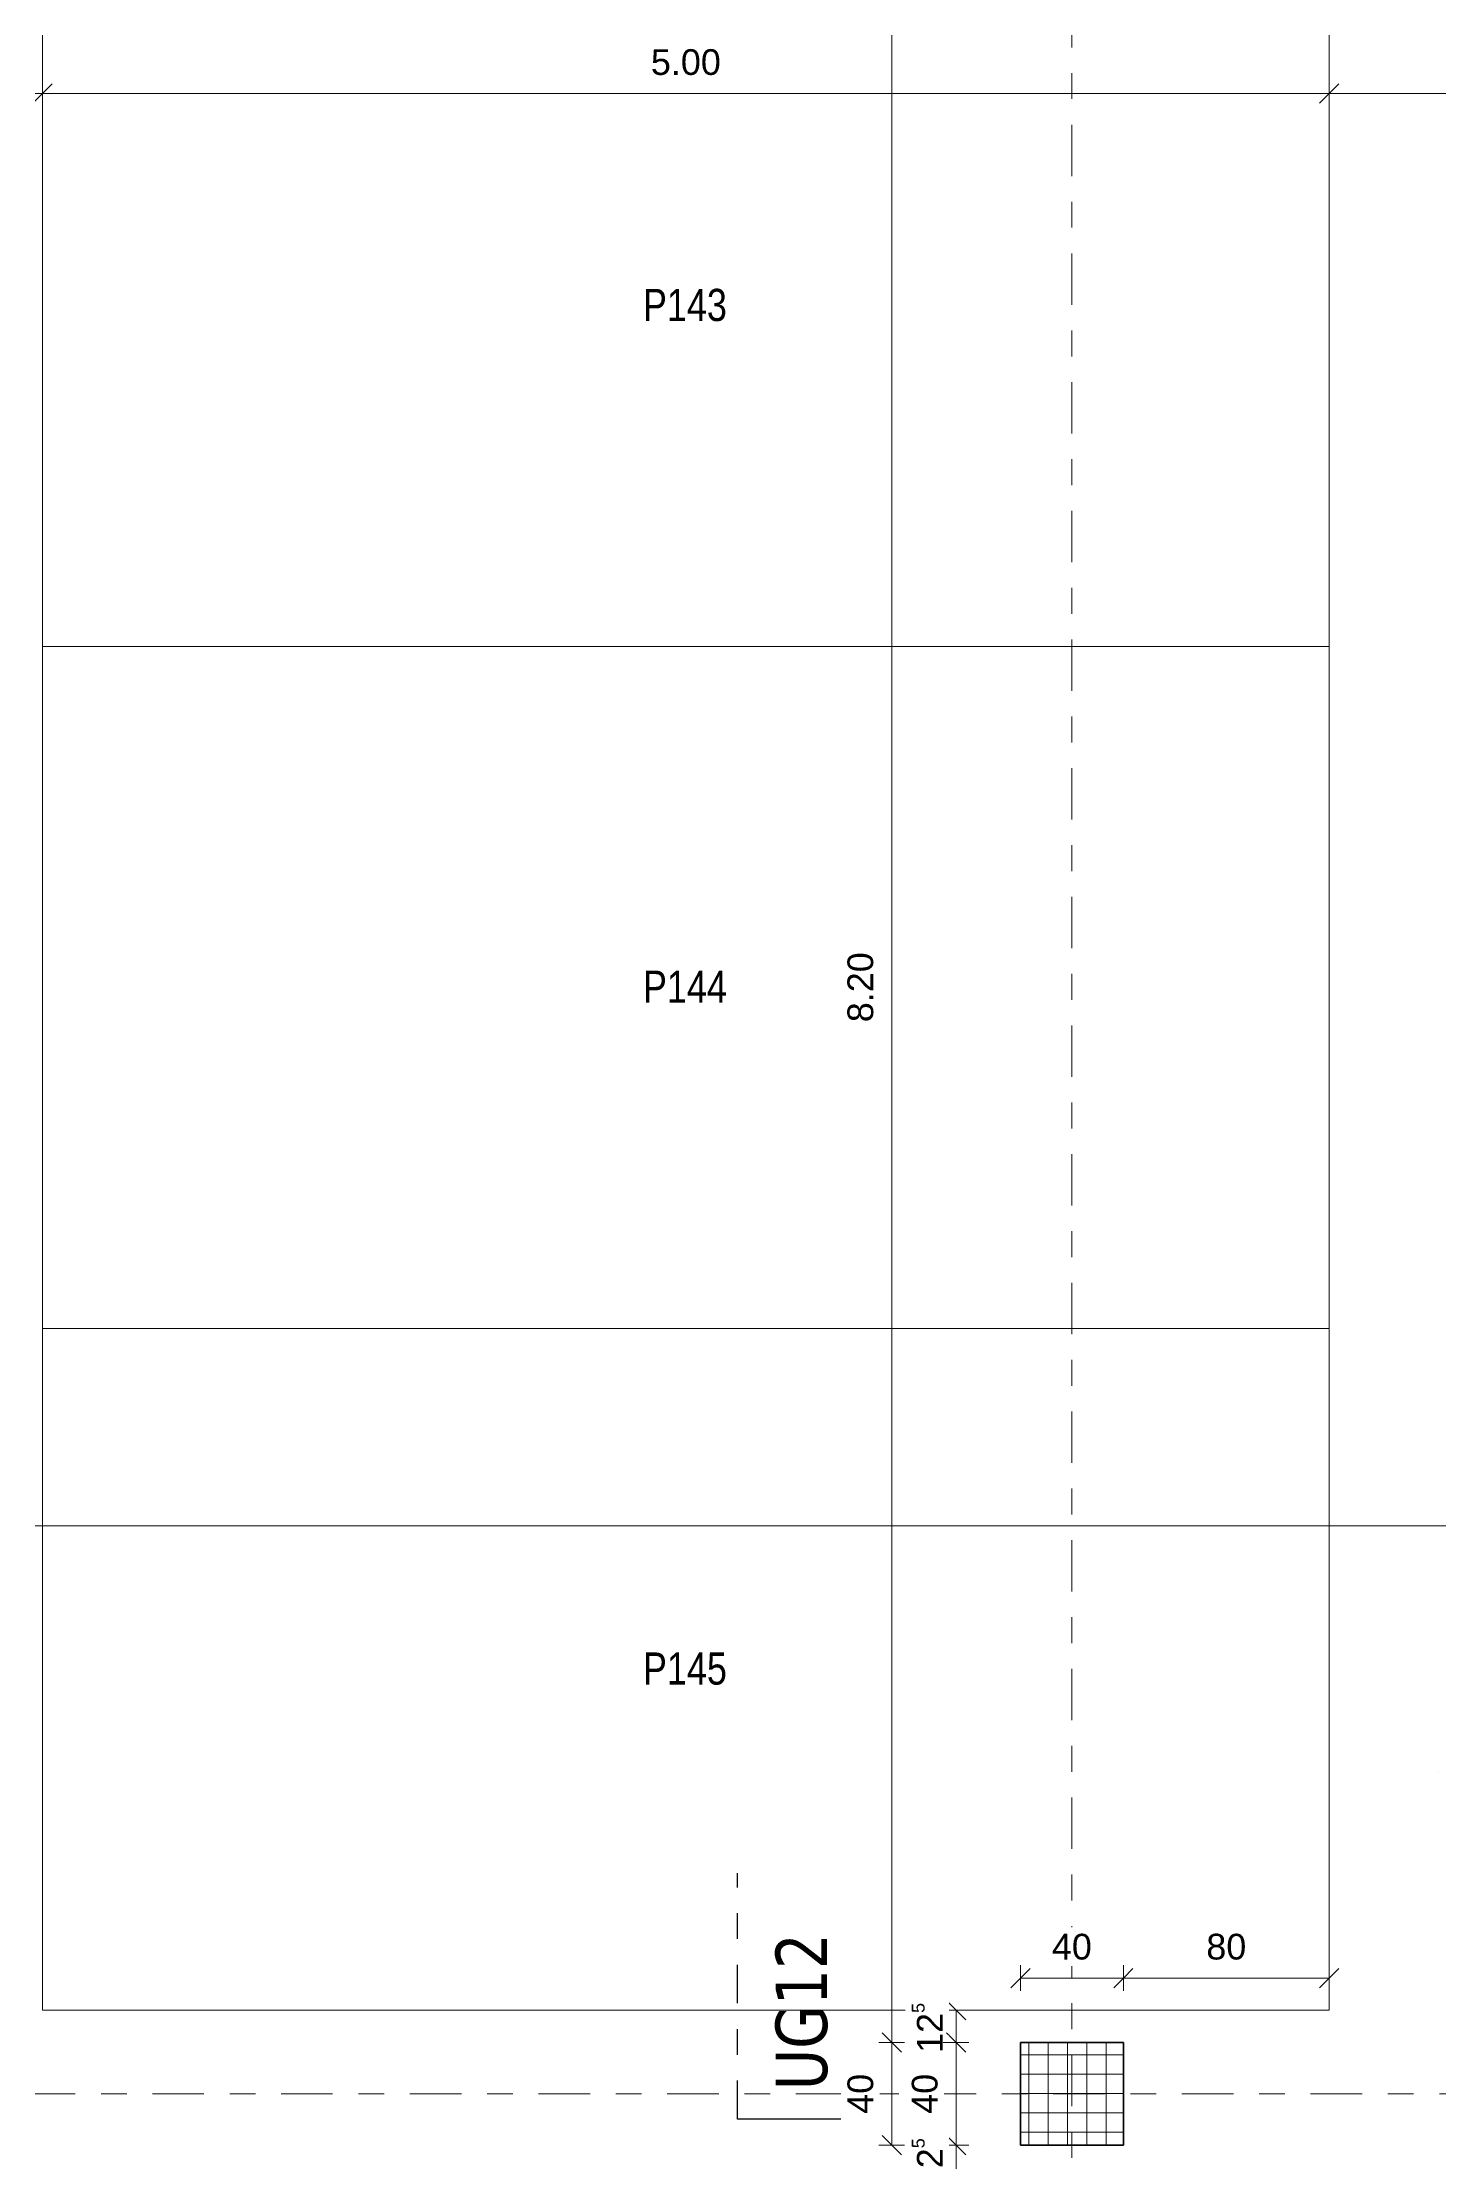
# Model space of a CAD drawing. Header units: metres. Extents: x -85.4 to -16.9, y -4 to 38.1.
# Drawn here: x -62.71 to -57.28, y 3.71 to 11.95 of the extents above; entities that cross this region are included whole.
import ezdxf

# ---------------------------------------------------------------- set-up
doc = ezdxf.new("R2010")
doc.units = ezdxf.units.M
for name, pattern in [('_Rasterlinie_', [0.375, 0.2, -0.05, 0.075, -0.05]), ('_Schnittlinie_', [0.3, 0.15, -0.05, 0.05, -0.05]), ('Strichpunkt - Weit', [0.5, 0.2, -0.15, 0, -0.15])]:
    doc.linetypes.add(name, pattern=pattern)
for name, color, linetype, lineweight in [('A-____-____-DIMS', 7, 'Continuous', 5), ('A-____-____-DIMS-50', 7, 'Continuous', 5), ('A-FLOR-____-OTLN', 7, 'Continuous', 9), ('A-GENM-____-OTLN', 7, 'Continuous', 9), ('C-PRKG-____-IDEN', 7, 'Continuous', 5), ('C-PRKG-____-OTLN', 7, 'Continuous', 9), ('S-COLS-____-MCUT', 7, 'Continuous', 35), ('S-COLS-____-OTLN', 7, 'Continuous', 9), ('S-GRID-____-OTLN', 7, 'Continuous', 5)]:
    doc.layers.add(name, color=color, linetype=linetype, lineweight=lineweight)
doc.layers.add('G-____-____-SYMB', color=7, linetype='Strichpunkt - Weit', lineweight=5, true_color=0x008080)
doc.styles.add('Arial_2', font='arial.ttf', dxfattribs={"height": 0.1})
doc.styles.add('Arial_3', font='arial.ttf', dxfattribs={"width": 0.8, "height": 0.125})
doc.styles.add('Verdana', font='verdana.ttf', dxfattribs={"width": 0.8, "height": 0.2})
doc.dimstyles.new('SUB_Rohbau_fein', dxfattribs={"dimscale": 0.3048, "dimtxt": 0.102026, "dimasz": 0.246063, "dimexe": 0.164042, "dimexo": 0.0625, "dimgap": 0.123031, "dimtad": 1, "dimrnd": 0.005, "dimzin": 0, "dimdsep": 46, "dimtxsty": 'Arial_2', "dimblk1": 'OBLIQUE', "dimblk2": 'OBLIQUE', "dimsah": 1, "dimcen": 0.09, "dimazin": 0, "dimtfac": 1, "dimtdec": 4, "dimtix": 1, "dimtmove": 0, "dimatfit": 3, "dimfxl": 0.164042, "dimfxlon": 1, "dimtvp": 1, "dimtfill": 1, "dimtolj": 1, "dimtzin": 0, "dimarcsym": 2})
doc.dimstyles.new('SUB_Rohbau_fein_2', dxfattribs={"dimscale": 0.3048, "dimtxt": 0.102026, "dimasz": 0.246063, "dimexe": 0.164042, "dimexo": 0.0625, "dimgap": 0.123031, "dimtad": 1, "dimdec": 1, "dimlfac": 100, "dimrnd": 0.5, "dimdsep": 46, "dimtxsty": 'Arial_2', "dimblk1": 'OBLIQUE', "dimblk2": 'OBLIQUE', "dimsah": 1, "dimcen": 0.09, "dimazin": 0, "dimtfac": 1, "dimtdec": 4, "dimtix": 1, "dimtmove": 0, "dimatfit": 3, "dimfxl": 0.164042, "dimfxlon": 1, "dimtvp": 1, "dimtfill": 1, "dimtolj": 1, "dimtzin": 0, "dimarcsym": 2})

# ---------------------------------------------------------------- blocks, each defined once
blk = doc.blocks.new('PP_Parkplatz - 2650 x 5000-V6--01_UG_OK_FFB_AF_lo')
at = {"layer": 'C-PRKG-____-OTLN', "color": 253, "true_color": 0x999999}
for p, q in [((-62.708, 12.25), (-67.708, 12.25)), ((-67.708, 12.25), (-67.708, 9.6005)), ((-67.708, 12.25), (-67.708, 12.25)), ((-62.708, 9.6005), (-62.708, 12.25)), ((-62.708, 12.25), (-62.708, 12.25)), ((-67.708, 9.6005), (-62.708, 9.6005)), ((-67.708, 9.6005), (-67.708, 9.6005)), ((-62.708, 9.6005), (-62.708, 9.6005))]:
    blk.add_line(p, q, dxfattribs=at)
blk = doc.blocks.new('PP_Parkplatz - 2650 x 5000-V10--01_UG_OK_FFB_AF_lo')
at = {"layer": 'C-PRKG-____-OTLN', "color": 253, "true_color": 0x999999}
for p, q in [((-52.708, 24.151), (-47.708, 24.151)), ((-52.708, 24.151), (-52.708, 21.5016)), ((-52.708, 24.151), (-52.708, 21.5016)), ((-47.708, 24.151), (-52.708, 24.151)), ((-52.708, 24.151), (-47.708, 24.151)), ((-52.708, 21.5016), (-52.708, 24.151)), ((-52.708, 24.151), (-52.708, 24.151)), ((-47.708, 24.151), (-47.708, 21.5016)), ((-47.708, 21.5016), (-47.708, 24.151)), ((-47.708, 24.151), (-47.708, 21.5016)), ((-47.708, 24.151), (-47.708, 24.151)), ((-52.708, 21.5016), (-47.708, 21.5016)), ((-52.708, 21.5016), (-47.708, 21.5016)), ((-47.708, 21.5016), (-52.708, 21.5016)), ((-52.708, 21.5016), (-52.708, 21.5016)), ((-47.708, 21.5016), (-47.708, 21.5016))]:
    blk.add_line(p, q, dxfattribs=at)
blk = doc.blocks.new('Schnitt - Name _Anfang-23756349--01_UG_OK_FFB_AF_lo')
at = {"layer": 'G-____-____-SYMB', "color": 1, "linetype": 'Continuous', "lineweight": 30, "true_color": 0xff0000}
blk.add_line((0, 0.00843), (0, 0), dxfattribs=at)
blk = doc.blocks.new('DIMBLOCK173--01_UG_OK_FFB_AF_lo')
at = {"layer": 'A-____-____-DIMS-50'}
for p, q in [((-59.158, 4.3016), (-59.208, 4.3016)), ((-59.158, 4.3016), (-59.1955, 4.3391)), ((-59.158, 4.3016), (-59.158, 4.1766)), ((-59.158, 4.3016), (-59.1205, 4.2641)), ((-59.158, 4.3016), (-59.108, 4.3016)), ((-59.158, 4.1766), (-59.1955, 4.2141)), ((-59.158, 4.1766), (-59.208, 4.1766)), ((-59.158, 4.1766), (-59.1205, 4.1391)), ((-59.158, 4.1766), (-59.108, 4.1766))]:
    blk.add_line(p, q, dxfattribs=at)
at = {"layer": 'A-____-____-DIMS-50', "color": 0, "insert": (-59.33, 4.1355), "char_height": 0.1, "width": 0.248525, "attachment_point": 1, "rotation": 90, "line_spacing_factor": 0.941778, "style": 'Arial_2', "bg_fill": 3, "box_fill_scale": 1.25, "bg_fill_color": 256, "bg_fill_true_color": 13158600, "bg_fill_transparency": 0}
blk.add_mtext('12\\A2\\H0.5x;\\S5^  ;\\H2x;', dxfattribs=at)
blk = doc.blocks.new('_Oblique')
at = {"color": 0, "linetype": 'ByBlock', "lineweight": -2}
blk.add_line((-0.5, -0.5), (0.5, 0.5), dxfattribs=at)
blk = doc.blocks.new('DIMBLOCK174--01_UG_OK_FFB_AF_lo')
at = {"layer": 'A-____-____-DIMS-50'}
for p, q in [((-59.158, 4.1766), (-59.1955, 4.2141)), ((-59.158, 4.1766), (-59.208, 4.1766)), ((-59.158, 4.1766), (-59.158, 3.7766)), ((-59.158, 4.1766), (-59.1205, 4.1391)), ((-59.158, 4.1766), (-59.108, 4.1766)), ((-59.158, 3.7766), (-59.1955, 3.8141)), ((-59.158, 3.7766), (-59.208, 3.7766)), ((-59.158, 3.7766), (-59.1205, 3.7391)), ((-59.158, 3.7766), (-59.108, 3.7766))]:
    blk.add_line(p, q, dxfattribs=at)
at = {"layer": 'A-____-____-DIMS-50', "color": 0, "insert": (-59.33, 3.899), "char_height": 0.1, "width": 0.186088, "attachment_point": 1, "rotation": 90, "line_spacing_factor": 0.941778, "style": 'Arial_2', "bg_fill": 3, "box_fill_scale": 1.25, "bg_fill_color": 256, "bg_fill_true_color": 13158600, "bg_fill_transparency": 0}
blk.add_mtext('40', dxfattribs=at)
blk = doc.blocks.new('DIMBLOCK175--01_UG_OK_FFB_AF_lo')
at = {"layer": 'A-____-____-DIMS-50'}
for p, q in [((-59.158, 3.7766), (-59.1955, 3.8141)), ((-59.158, 3.7766), (-59.208, 3.7766)), ((-59.158, 3.7766), (-59.158, 3.6499)), ((-59.158, 3.7766), (-59.1205, 3.7391)), ((-59.158, 3.7766), (-59.108, 3.7766)), ((-59.158, 3.6499), (-59.208, 3.6499)), ((-59.158, 3.6499), (-59.1955, 3.6874)), ((-59.158, 3.6499), (-59.1205, 3.6124)), ((-59.158, 3.6499), (-59.108, 3.6499))]:
    blk.add_line(p, q, dxfattribs=at)
at = {"layer": 'A-____-____-DIMS-50', "color": 0, "insert": (-59.33, 3.6097), "char_height": 0.1, "width": 0.248525, "attachment_point": 1, "rotation": 90, "line_spacing_factor": 0.941778, "style": 'Arial_2', "bg_fill": 3, "box_fill_scale": 1.25, "bg_fill_color": 256, "bg_fill_true_color": 13158600, "bg_fill_transparency": 0}
blk.add_mtext('12\\A2\\H0.5x;\\S5^  ;\\H2x;', dxfattribs=at)
blk = doc.blocks.new('DIMBLOCK176--01_UG_OK_FFB_AF_lo')
at = {"layer": 'A-____-____-DIMS-50'}
for p, q in [((-58.908, 4.4266), (-58.908, 4.4766)), ((-58.908, 4.4266), (-58.8705, 4.4641)), ((-58.508, 4.4266), (-58.508, 4.4766)), ((-58.508, 4.4266), (-58.4705, 4.4641)), ((-58.908, 4.4266), (-58.9455, 4.3891)), ((-58.908, 4.4266), (-58.508, 4.4266)), ((-58.908, 4.4266), (-58.908, 4.3766)), ((-58.508, 4.4266), (-58.5455, 4.3891)), ((-58.508, 4.4266), (-58.508, 4.3766))]:
    blk.add_line(p, q, dxfattribs=at)
at = {"layer": 'A-____-____-DIMS-50', "color": 0, "insert": (-58.7856, 4.5986), "char_height": 0.1, "width": 0.186088, "attachment_point": 1, "line_spacing_factor": 0.941778, "style": 'Arial_2', "bg_fill": 3, "box_fill_scale": 1.25, "bg_fill_color": 256, "bg_fill_true_color": 13158600, "bg_fill_transparency": 0}
blk.add_mtext('40', dxfattribs=at)
blk = doc.blocks.new('DIMBLOCK177--01_UG_OK_FFB_AF_lo')
at = {"layer": 'A-____-____-DIMS-50'}
for p, q in [((-58.508, 4.4266), (-58.508, 4.4766)), ((-58.508, 4.4266), (-58.4705, 4.4641)), ((-57.708, 4.4266), (-57.708, 4.4766)), ((-57.708, 4.4266), (-57.6705, 4.4641)), ((-58.508, 4.4266), (-58.5455, 4.3891)), ((-58.508, 4.4266), (-57.708, 4.4266)), ((-58.508, 4.4266), (-58.508, 4.3766)), ((-57.708, 4.4266), (-57.7455, 4.3891)), ((-57.708, 4.4266), (-57.708, 4.3766))]:
    blk.add_line(p, q, dxfattribs=at)
at = {"layer": 'A-____-____-DIMS-50', "color": 0, "insert": (-58.1856, 4.5986), "char_height": 0.1, "width": 0.186088, "attachment_point": 1, "line_spacing_factor": 0.941778, "style": 'Arial_2', "bg_fill": 3, "box_fill_scale": 1.25, "bg_fill_color": 256, "bg_fill_true_color": 13158600, "bg_fill_transparency": 0}
blk.add_mtext('80', dxfattribs=at)
blk = doc.blocks.new('DIMBLOCK226--01_UG_OK_FFB_AF_lo')
at = {"layer": 'A-____-____-DIMS-50'}
for p, q in [((-59.408, 12.3766), (-59.458, 12.3766)), ((-59.408, 12.3766), (-59.4455, 12.4141)), ((-59.408, 12.3766), (-59.408, 4.1766)), ((-59.408, 12.3766), (-59.3705, 12.3391)), ((-59.408, 12.3766), (-59.358, 12.3766)), ((-59.408, 4.1766), (-59.4455, 4.2141)), ((-59.408, 4.1766), (-59.458, 4.1766)), ((-59.408, 4.1766), (-59.3705, 4.1391)), ((-59.408, 4.1766), (-59.358, 4.1766))]:
    blk.add_line(p, q, dxfattribs=at)
at = {"layer": 'A-____-____-DIMS-50', "color": 0, "insert": (-59.58, 8.1409), "char_height": 0.1, "width": 0.325653, "attachment_point": 1, "rotation": 90, "line_spacing_factor": 0.941778, "style": 'Arial_2', "bg_fill": 3, "box_fill_scale": 1.25, "bg_fill_color": 256, "bg_fill_true_color": 13158600, "bg_fill_transparency": 0}
blk.add_mtext('8.20', dxfattribs=at)
blk = doc.blocks.new('DIMBLOCK227--01_UG_OK_FFB_AF_lo')
at = {"layer": 'A-____-____-DIMS-50'}
for p, q in [((-59.408, 4.1766), (-59.4455, 4.2141)), ((-59.408, 4.1766), (-59.458, 4.1766)), ((-59.408, 4.1766), (-59.408, 3.7766)), ((-59.408, 4.1766), (-59.3705, 4.1391)), ((-59.408, 4.1766), (-59.358, 4.1766)), ((-59.408, 3.7766), (-59.4455, 3.8141)), ((-59.408, 3.7766), (-59.458, 3.7766)), ((-59.408, 3.7766), (-59.3705, 3.7391)), ((-59.408, 3.7766), (-59.358, 3.7766))]:
    blk.add_line(p, q, dxfattribs=at)
at = {"layer": 'A-____-____-DIMS-50', "color": 0, "insert": (-59.58, 3.899), "char_height": 0.1, "width": 0.186088, "attachment_point": 1, "rotation": 90, "line_spacing_factor": 0.941778, "style": 'Arial_2', "bg_fill": 3, "box_fill_scale": 1.25, "bg_fill_color": 256, "bg_fill_true_color": 13158600, "bg_fill_transparency": 0}
blk.add_mtext('40', dxfattribs=at)
blk = doc.blocks.new('DIMBLOCK302--01_UG_OK_FFB_AF_lo')
at = {"layer": 'A-____-____-DIMS-50'}
for p, q in [((-67.708, 11.75), (-67.708, 11.8)), ((-67.708, 11.75), (-67.6705, 11.7875)), ((-62.708, 11.75), (-62.708, 11.8)), ((-62.708, 11.75), (-62.6705, 11.7875)), ((-67.708, 11.75), (-67.7455, 11.7125)), ((-67.708, 11.75), (-62.708, 11.75)), ((-67.708, 11.75), (-67.708, 11.7)), ((-62.708, 11.75), (-62.7455, 11.7125)), ((-62.708, 11.75), (-62.708, 11.7))]:
    blk.add_line(p, q, dxfattribs=at)
at = {"layer": 'A-____-____-DIMS-50', "color": 0, "insert": (-65.3437, 11.922), "char_height": 0.1, "width": 0.325653, "attachment_point": 1, "line_spacing_factor": 0.941778, "style": 'Arial_2', "bg_fill": 3, "box_fill_scale": 1.25, "bg_fill_color": 256, "bg_fill_true_color": 13158600, "bg_fill_transparency": 0}
blk.add_mtext('5.00', dxfattribs=at)
blk = doc.blocks.new('DIMBLOCK303--01_UG_OK_FFB_AF_lo')
at = {"layer": 'A-____-____-DIMS-50'}
for p, q in [((-62.708, 11.75), (-62.708, 11.8)), ((-62.708, 11.75), (-62.6705, 11.7875)), ((-57.708, 11.75), (-57.708, 11.8)), ((-57.708, 11.75), (-57.6705, 11.7875)), ((-62.708, 11.75), (-62.7455, 11.7125)), ((-62.708, 11.75), (-57.708, 11.75)), ((-62.708, 11.75), (-62.708, 11.7)), ((-57.708, 11.75), (-57.7455, 11.7125)), ((-57.708, 11.75), (-57.708, 11.7))]:
    blk.add_line(p, q, dxfattribs=at)
at = {"layer": 'A-____-____-DIMS-50', "color": 0, "insert": (-60.3437, 11.922), "char_height": 0.1, "width": 0.325653, "attachment_point": 1, "line_spacing_factor": 0.941778, "style": 'Arial_2', "bg_fill": 3, "box_fill_scale": 1.25, "bg_fill_color": 256, "bg_fill_true_color": 13158600, "bg_fill_transparency": 0}
blk.add_mtext('5.00', dxfattribs=at)
blk = doc.blocks.new('DIMBLOCK304--01_UG_OK_FFB_AF_lo')
at = {"layer": 'A-____-____-DIMS-50'}
for p, q in [((-57.708, 11.75), (-57.708, 11.8)), ((-57.708, 11.75), (-57.6705, 11.7875)), ((-52.708, 11.75), (-52.708, 11.8)), ((-52.708, 11.75), (-52.6705, 11.7875)), ((-57.708, 11.75), (-57.7455, 11.7125)), ((-57.708, 11.75), (-52.708, 11.75)), ((-57.708, 11.75), (-57.708, 11.7)), ((-52.708, 11.75), (-52.7455, 11.7125)), ((-52.708, 11.75), (-52.708, 11.7))]:
    blk.add_line(p, q, dxfattribs=at)
at = {"layer": 'A-____-____-DIMS-50', "color": 0, "insert": (-55.3437, 11.922), "char_height": 0.1, "width": 0.325653, "attachment_point": 1, "line_spacing_factor": 0.941778, "style": 'Arial_2', "bg_fill": 3, "box_fill_scale": 1.25, "bg_fill_color": 256, "bg_fill_true_color": 13158600, "bg_fill_transparency": 0}
blk.add_mtext('5.00', dxfattribs=at)

msp = doc.modelspace()

# ---------------------------------------------------------------- hatches: boundary and pattern name
at = {"layer": 'S-COLS-____-OTLN'}
h = msp.add_hatch(dxfattribs=at)
h.set_pattern_fill('FP_2', color=256, style=0, pattern_type=2)
h.set_pattern_definition([(0, (-1.5, -0.67223), (0, 0.075), []), (90, (-1.5, -0.67223), (-0.075, 5e-18), [])])
h.paths.add_polyline_path([(-58.908, 3.7766), (-58.508, 3.7766), (-58.508, 4.1766), (-58.908, 4.1766)])

# ---------------------------------------------------------------- linework, layer by layer
at = {"layer": 'A-FLOR-____-OTLN'}
msp.add_line((-32.708, 6.1841), (-67.708, 6.1841), dxfattribs=at)
at = {"layer": 'A-GENM-____-OTLN'}
msp.add_line((-57.283, 5.2269), (-57.283, 5.2263), dxfattribs=at)
at = {"layer": 'G-____-____-SYMB', "color": 1, "linetype": '_Schnittlinie_', "lineweight": 30, "true_color": 0xff0000}
msp.add_line((-60.0078, 3.8784), (-60.0078, 4.8345), dxfattribs=at)
at = {"layer": 'S-COLS-____-MCUT'}
for p, q in [((-58.508, 4.1766), (-58.908, 4.1766)), ((-58.908, 4.1766), (-58.908, 3.7766)), ((-58.508, 3.7766), (-58.508, 4.1766)), ((-58.908, 3.7766), (-58.508, 3.7766))]:
    msp.add_line(p, q, dxfattribs=at)
at = {"layer": 'S-GRID-____-OTLN', "color": 8, "linetype": '_Rasterlinie_', "true_color": 0x808080}
for p, q in [((-58.708, -3.5715), (-58.708, 33.6425)), ((-80.7802, 3.9766), (-33.0021, 3.9766))]:
    msp.add_line(p, q, dxfattribs=at)

# ---------------------------------------------------------------- block references
at = {"layer": 'C-PRKG-____-OTLN', "color": 253, "true_color": 0x999999}
for p in [(5, 0), (5, -2.6495)]:
    msp.add_blockref('PP_Parkplatz - 2650 x 5000-V6--01_UG_OK_FFB_AF_lo', p, dxfattribs=at)
at = {"layer": 'C-PRKG-____-OTLN', "color": 253, "true_color": 0x999999, "rotation": 180}
msp.add_blockref('PP_Parkplatz - 2650 x 5000-V10--01_UG_OK_FFB_AF_lo', (-110.416, 28.4526), dxfattribs=at)
at = {"layer": 'G-____-____-SYMB', "color": 1, "linetype": 'Continuous', "lineweight": 30, "true_color": 0xff0000, "extrusion": (0, 0, -1), "xscale": 49.99999999999998, "yscale": 49.99999999999998, "zscale": 49.99999999999998, "rotation": 90.00000000000011}
msp.add_blockref('Schnitt - Name _Anfang-23756349--01_UG_OK_FFB_AF_lo', (60.0078, 3.8784), dxfattribs=at)

# ---------------------------------------------------------------- texts
at = {"layer": 'G-____-____-SYMB', "color": 1, "linetype": 'Continuous', "true_color": 0xff0000, "insert": (-59.8593, 3.9906), "char_height": 0.2, "width": 0.740759, "attachment_point": 1, "rotation": 90, "style": 'Verdana'}
msp.add_mtext('UG12', dxfattribs=at)

# ---------------------------------------------------------------- next in the draw order: texts
at = {"layer": 'C-PRKG-____-IDEN', "char_height": 0.125, "width": 0.391223, "attachment_point": 1, "style": 'Arial_3', "bg_fill": 3, "box_fill_scale": 1.25, "bg_fill_color": 256, "bg_fill_true_color": 13158600, "bg_fill_transparency": 0}
for s, insert in [('P143', (-60.3746, 10.9907)), ('P144', (-60.3746, 8.3413)), ('P145', (-60.3746, 5.6918))]:
    msp.add_mtext(s, dxfattribs=dict(at, insert=insert))

# ---------------------------------------------------------------- next in the draw order: dimensions: what is measured, and where the dimension line sits
at = {"layer": 'A-____-____-DIMS'}
for base, p1, p2, dimstyle, override, picture, middle in [((-62.708, 11.75), (-67.708, 11.8), (-62.708, 11.8), 'SUB_Rohbau_fein', {"dimpost": '<>', "dimfxl": 5}, 'DIMBLOCK302--01_UG_OK_FFB_AF_lo', (-65.208, 11.8385)), ((-58.508, 4.4266), (-58.908, 4.3766), (-58.508, 4.3766), 'SUB_Rohbau_fein_2', {"dimpost": '<>', "dimfxl": 0.4}, 'DIMBLOCK176--01_UG_OK_FFB_AF_lo', (-58.708, 4.5151))]:
    dim = msp.add_linear_dim(base=base, p1=p1, p2=p2, dimstyle=dimstyle, override=override, dxfattribs=at)
    dim.commit()
    dim.dimension.update_dxf_attribs({"geometry": picture, "text_midpoint": middle})
dim = msp.add_linear_dim(base=(-59.158, 4.1766), p1=(-59.108, 4.3016), p2=(-59.108, 4.1766), angle=90, text='\\A1;12\\Q;{\\A1;{\\H0.5x;\\S5^ ;}}', dimstyle='SUB_Rohbau_fein_2', override={"dimpost": '<>', "dimfxl": 0.125}, dxfattribs=at)
dim.commit()
dim.dimension.update_dxf_attribs({"geometry": 'DIMBLOCK173--01_UG_OK_FFB_AF_lo', "text_midpoint": (-59.2457, 4.2391)})

# ---------------------------------------------------------------- next in the draw order: dimensions: what is measured, and where the dimension line sits
dim = msp.add_linear_dim(base=(-57.708, 4.4266), p1=(-58.508, 4.3766), p2=(-57.708, 4.4766), dimstyle='SUB_Rohbau_fein_2', override={"dimpost": '<>', "dimfxl": 0.806226}, dxfattribs=at)
dim.commit()
dim.dimension.update_dxf_attribs({"geometry": 'DIMBLOCK177--01_UG_OK_FFB_AF_lo', "text_midpoint": (-58.108, 4.5151)})
dim = msp.add_linear_dim(base=(-59.158, 3.7766), p1=(-59.108, 4.1766), p2=(-59.108, 3.7766), angle=90, dimstyle='SUB_Rohbau_fein_2', override={"dimpost": '<>', "dimfxl": 0.4}, dxfattribs=at)
dim.commit()
dim.dimension.update_dxf_attribs({"geometry": 'DIMBLOCK174--01_UG_OK_FFB_AF_lo', "text_midpoint": (-59.2466, 3.9766)})

# ---------------------------------------------------------------- next in the draw order: dimensions: what is measured, and where the dimension line sits
dim = msp.add_linear_dim(base=(-59.408, 4.1766), p1=(-59.358, 12.3766), p2=(-59.358, 4.1766), angle=90, dimstyle='SUB_Rohbau_fein', override={"dimpost": '<>', "dimfxl": 8.200004}, dxfattribs=at)
dim.commit()
dim.dimension.update_dxf_attribs({"geometry": 'DIMBLOCK226--01_UG_OK_FFB_AF_lo', "text_midpoint": (-59.4966, 8.2766)})
dim = msp.add_linear_dim(base=(-59.158, 3.6499), p1=(-59.108, 3.7766), p2=(-59.108, 3.6499), angle=90, text='\\A1;12\\Q;{\\A1;{\\H0.5x;\\S5^ ;}}', dimstyle='SUB_Rohbau_fein_2', override={"dimpost": '<>', "dimfxl": 0.126634}, dxfattribs=at)
dim.commit()
dim.dimension.update_dxf_attribs({"geometry": 'DIMBLOCK175--01_UG_OK_FFB_AF_lo', "text_midpoint": (-59.2457, 3.7132)})

# ---------------------------------------------------------------- next in the draw order: dimensions: what is measured, and where the dimension line sits
dim = msp.add_linear_dim(base=(-57.708, 11.75), p1=(-62.708, 11.8), p2=(-57.708, 11.8), dimstyle='SUB_Rohbau_fein', override={"dimpost": '<>', "dimfxl": 5}, dxfattribs=at)
dim.commit()
dim.dimension.update_dxf_attribs({"geometry": 'DIMBLOCK303--01_UG_OK_FFB_AF_lo', "text_midpoint": (-60.208, 11.8385)})
dim = msp.add_linear_dim(base=(-59.408, 3.7766), p1=(-59.358, 4.1766), p2=(-59.358, 3.7766), angle=90, dimstyle='SUB_Rohbau_fein_2', override={"dimpost": '<>', "dimfxl": 0.4}, dxfattribs=at)
dim.commit()
dim.dimension.update_dxf_attribs({"geometry": 'DIMBLOCK227--01_UG_OK_FFB_AF_lo', "text_midpoint": (-59.4966, 3.9766)})

# ---------------------------------------------------------------- next in the draw order: dimensions: what is measured, and where the dimension line sits
dim = msp.add_linear_dim(base=(-52.708, 11.75), p1=(-57.708, 11.8), p2=(-52.708, 11.8), dimstyle='SUB_Rohbau_fein', override={"dimpost": '<>', "dimfxl": 5}, dxfattribs=at)
dim.commit()
dim.dimension.update_dxf_attribs({"geometry": 'DIMBLOCK304--01_UG_OK_FFB_AF_lo', "text_midpoint": (-55.208, 11.8385)})

doc.saveas('drawing.dxf')
